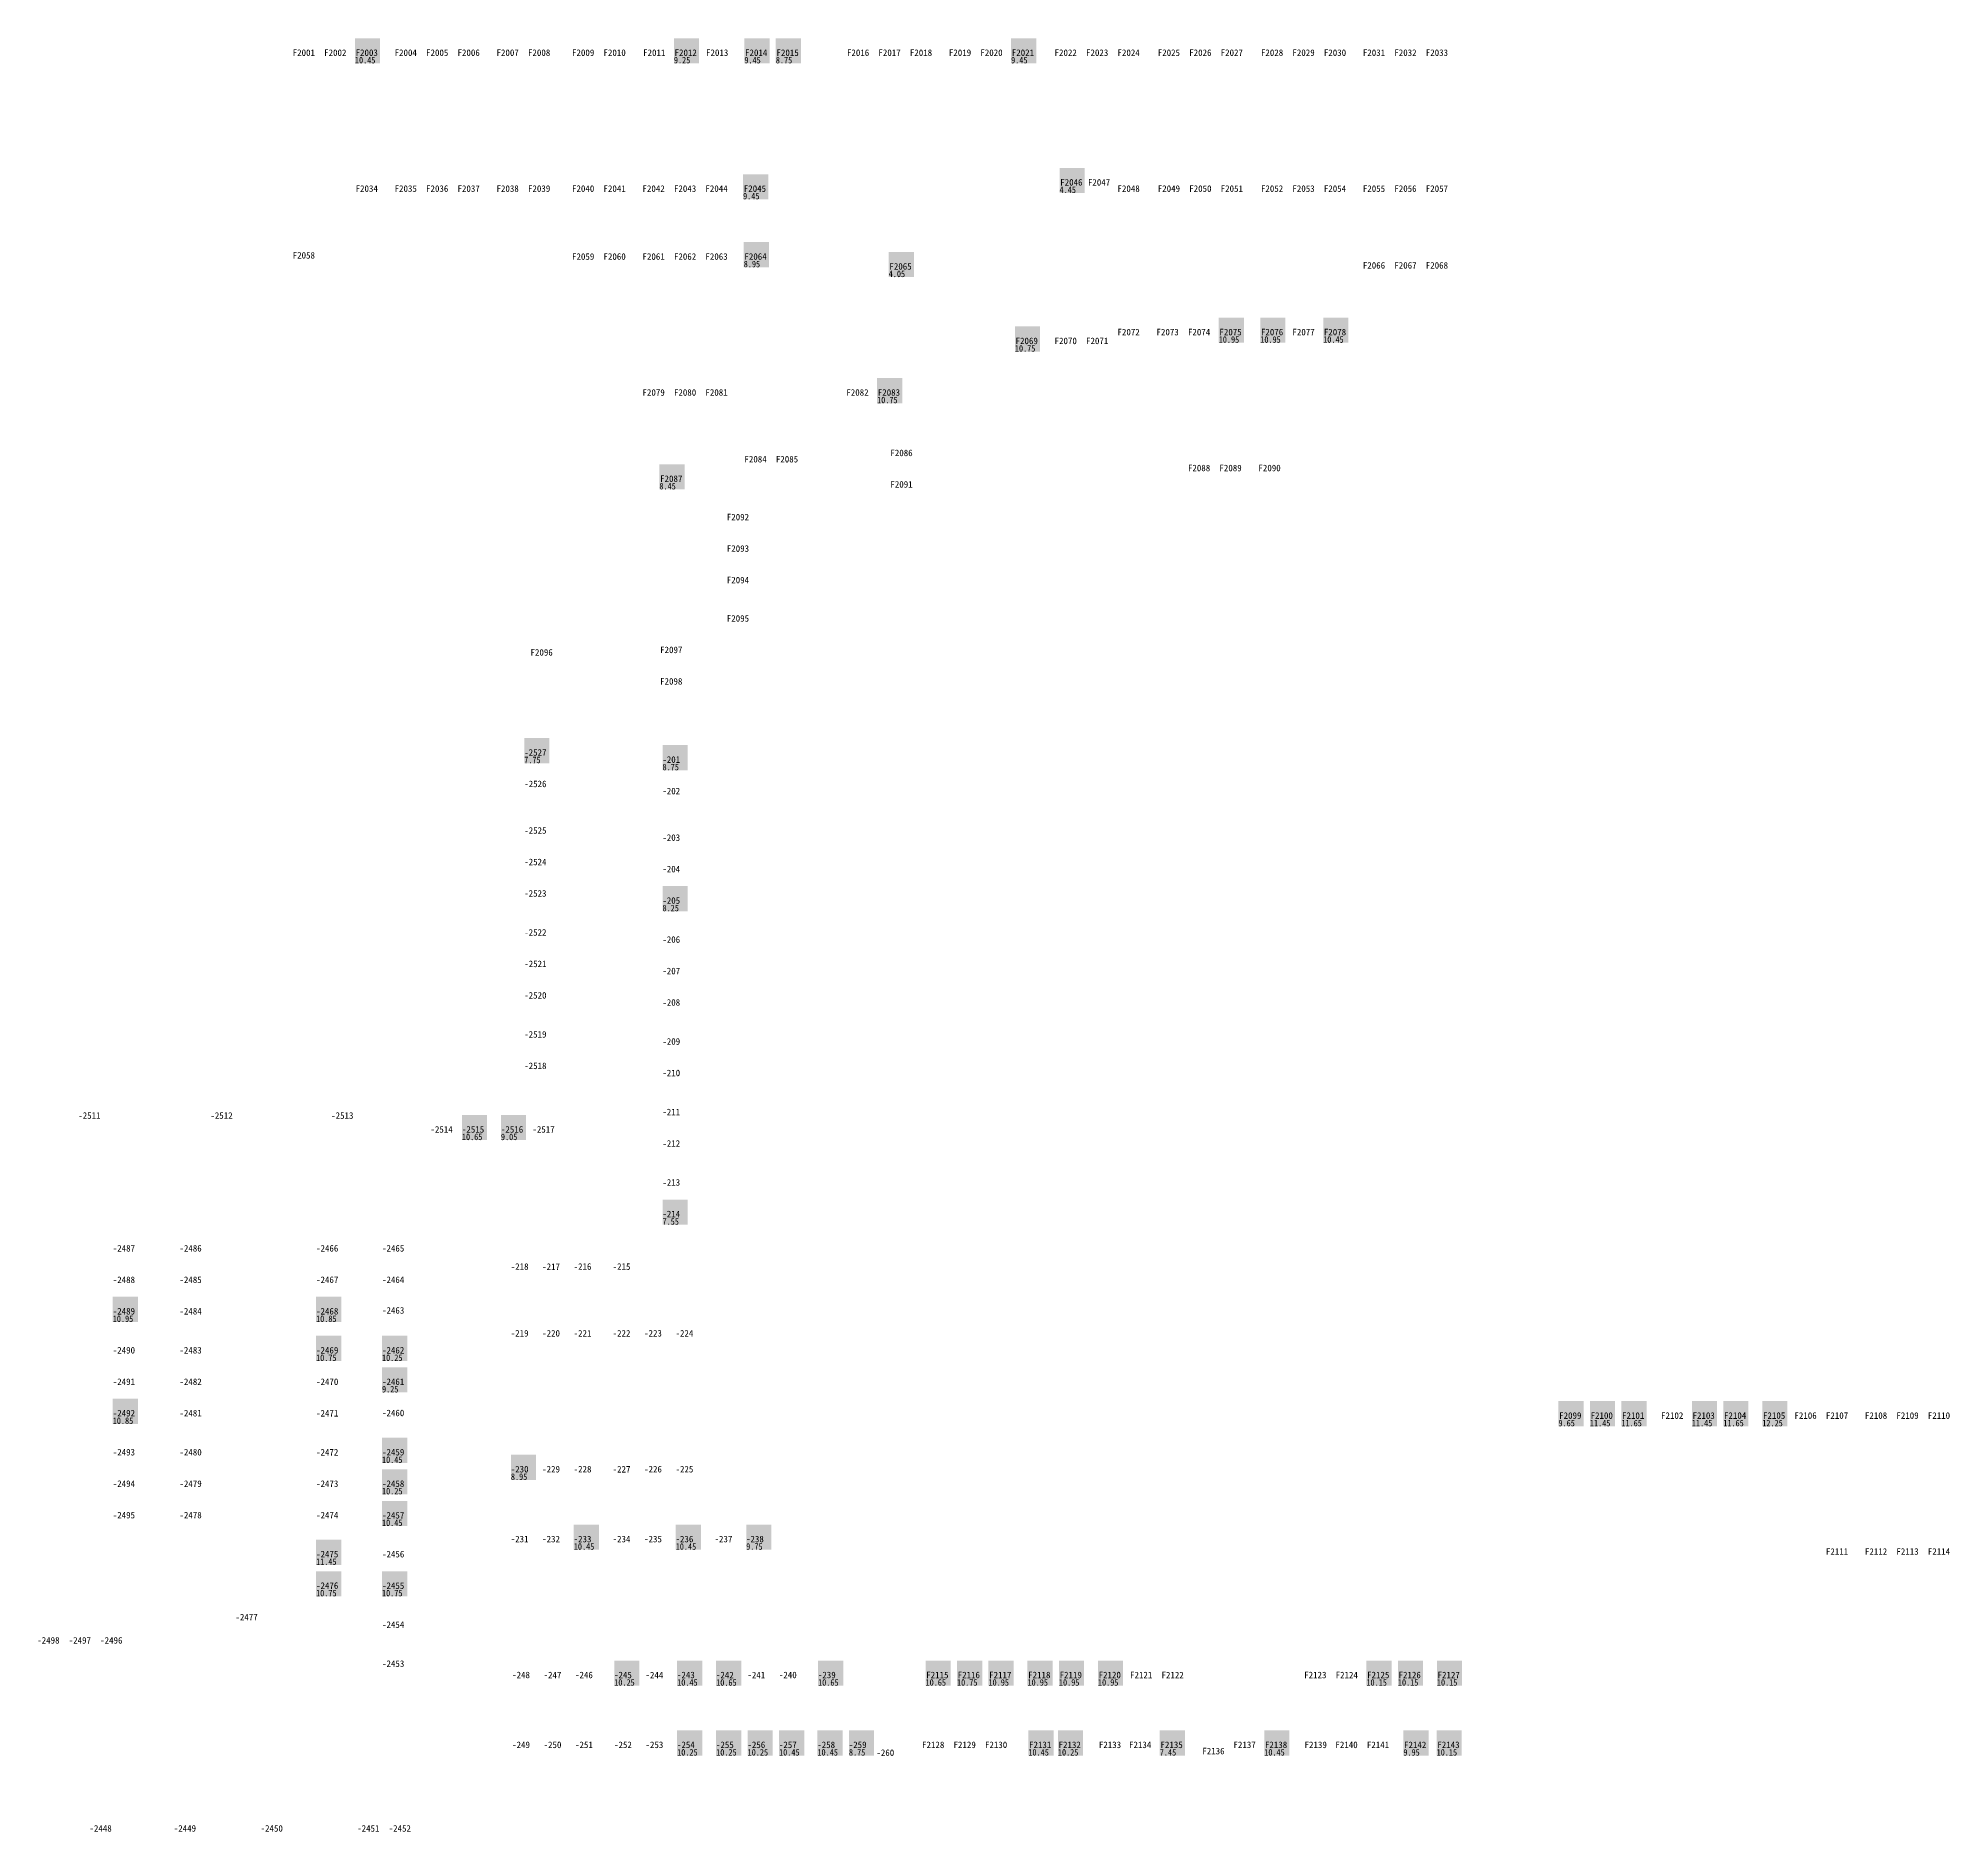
# Model space of a CAD drawing. Header units: millimetres. Extents: x -291287 to 173786, y -607295 to -295550.
# Drawn here: x 14091 to 166008, y -454454 to -311950 of the extents above; entities that cross this region are included whole.
import ezdxf
from ezdxf.enums import TextEntityAlignment as Align

# ---------------------------------------------------------------- set-up
doc = ezdxf.new("R2010")
doc.units = ezdxf.units.MM
doc.header["$LTSCALE"] = 100
for name, color, linetype in [('a_parking_number', 200, 'Continuous'), ('a_parking_price', 221, 'Continuous'), ('a_parking_sales_mark', 180, 'Continuous')]:
    doc.layers.add(name, color=color, linetype=linetype)
doc.styles.add('华文细黑', font='STXIHEI.TTF')
doc.styles.add('黑体', font='simhei.ttf', dxfattribs={"width": 0.8})

msp = doc.modelspace()

# ---------------------------------------------------------------- linework, layer by layer
at = {"layer": 'a_parking_sales_mark'}
for points in [[(39260, -313950), (41260, -313950), (39260, -311950), (41260, -311950)], [(64610, -313950), (66610, -313950), (64610, -311950), (66610, -311950)], [(70210, -313950), (72210, -313950), (70210, -311950), (72210, -311950)], [(72710, -313950), (74710, -313950), (72710, -311950), (74710, -311950)], [(91410, -313950), (93410, -313950), (91410, -311950), (93410, -311950)], [(70110, -324750), (72110, -324750), (70110, -322750), (72110, -322750)], [(95260, -324250), (97260, -324250), (95260, -322250), (97260, -322250)], [(70160, -330150), (72160, -330150), (70160, -328150), (72160, -328150)], [(81683, -330930), (83683, -330930), (81683, -328930), (83683, -328930)], [(107910, -336150), (109910, -336150), (107910, -334150), (109910, -334150)], [(111210, -336150), (113210, -336150), (111210, -334150), (113210, -334150)], [(116210, -336150), (118210, -336150), (116210, -334150), (118210, -334150)], [(91710, -336850), (93710, -336850), (91710, -334850), (93710, -334850)], [(80760, -340950), (82760, -340950), (80760, -338950), (82760, -338950)], [(63460, -347800), (65460, -347800), (63460, -345800), (65460, -345800)], [(52713, -369550), (54713, -369550), (52713, -367550), (54713, -367550)], [(63706, -370117), (65706, -370117), (63706, -368117), (65706, -368117)], [(63706, -381317), (65706, -381317), (63706, -379317), (65706, -379317)], [(47763, -399500), (49763, -399500), (47763, -397500), (49763, -397500)], [(50863, -399500), (52863, -399500), (50863, -397500), (52863, -397500)], [(63706, -406223), (65706, -406223), (63706, -404223), (65706, -404223)], [(20013, -413950), (22013, -413950), (20013, -411950), (22013, -411950)], [(36172, -413950), (38172, -413950), (36172, -411950), (38172, -411950)], [(36172, -417050), (38172, -417050), (36172, -415050), (38172, -415050)], [(41413, -417050), (43413, -417050), (41413, -415050), (43413, -415050)], [(41413, -419550), (43413, -419550), (41413, -417550), (43413, -417550)], [(20013, -422050), (22013, -422050), (20013, -420050), (22013, -420050)], [(134910, -422240), (136910, -422240), (134910, -420240), (136910, -420240)], [(137410, -422240), (139410, -422240), (137410, -420240), (139410, -420240)], [(139910, -422240), (141910, -422240), (139910, -420240), (141910, -420240)], [(145510, -422240), (147510, -422240), (145510, -420240), (147510, -420240)], [(148010, -422240), (150010, -422240), (148010, -420240), (150010, -420240)], [(151110, -422240), (153110, -422240), (151110, -420240), (153110, -420240)], [(41413, -425150), (43413, -425150), (41413, -423150), (43413, -423150)], [(51656, -426500), (53656, -426500), (51656, -424500), (53656, -424500)], [(41413, -427650), (43413, -427650), (41413, -425650), (43413, -425650)], [(41413, -430161), (43413, -430161), (41413, -428161), (43413, -428161)], [(36172, -433250), (38172, -433250), (36172, -431250), (38172, -431250)], [(56656, -432050), (58656, -432050), (56656, -430050), (58656, -430050)], [(64756, -432050), (66756, -432050), (64756, -430050), (66756, -430050)], [(70356, -432050), (72356, -432050), (70356, -430050), (72356, -430050)], [(36172, -435750), (38172, -435750), (36172, -433750), (38172, -433750)], [(41413, -435750), (43413, -435750), (41413, -433750), (43413, -433750)], [(59869, -442850), (61869, -442850), (59869, -440850), (61869, -440850)], [(64869, -442850), (66869, -442850), (64869, -440850), (66869, -440850)], [(67969, -442856), (69969, -442856), (67969, -440856), (69969, -440856)], [(76069, -442850), (78069, -442850), (76069, -440850), (78069, -440850)], [(84610, -442850), (86610, -442850), (84610, -440850), (86610, -440850)], [(87110, -442850), (89110, -442850), (87110, -440850), (89110, -440850)], [(89610, -442850), (91610, -442850), (89610, -440850), (91610, -440850)], [(92710, -442850), (94710, -442850), (92710, -440850), (94710, -440850)], [(95210, -442850), (97210, -442850), (95210, -440850), (97210, -440850)], [(98310, -442850), (100310, -442850), (98310, -440850), (100310, -440850)], [(119648, -442850), (121648, -442850), (119648, -440850), (121648, -440850)], [(122148, -442850), (124148, -442850), (122148, -440850), (124148, -440850)], [(125248, -442850), (127248, -442850), (125248, -440850), (127248, -440850)], [(64869, -448400), (66869, -448400), (64869, -446400), (66869, -446400)], [(67969, -448400), (69969, -448400), (67969, -446400), (69969, -446400)], [(70469, -448400), (72469, -448400), (70469, -446400), (72469, -446400)], [(72969, -448400), (74969, -448400), (72969, -446400), (74969, -446400)], [(76019, -448400), (78019, -448400), (76019, -446400), (78019, -446400)], [(78519, -448400), (80519, -448400), (78519, -446400), (80519, -446400)], [(92782, -448400), (94782, -448400), (92782, -446400), (94782, -446400)], [(95128, -448400), (97128, -448400), (95128, -446400), (97128, -446400)], [(103228, -448400), (105228, -448400), (103228, -446400), (105228, -446400)], [(111528, -448400), (113528, -448400), (111528, -446400), (113528, -446400)], [(122583, -448406), (124583, -448406), (122583, -446406), (124583, -446406)], [(125228, -448400), (127228, -448400), (125228, -446400), (127228, -446400)]]:
    msp.add_solid(points, dxfattribs=at)

# ---------------------------------------------------------------- texts
at = {"layer": 'a_parking_number', "style": '华文细黑'}
for s, p in [('F2001', (35200, -313100, 0)), ('F2002', (37700, -313100, 0)), ('F2003', (40200, -313100, 0)), ('F2004', (43300, -313100, 0)), ('F2005', (45800, -313100, 0)), ('F2006', (48300, -313100, 0)), ('F2007', (51400, -313100, 0)), ('F2008', (53900, -313100, 0)), ('F2009', (57400, -313100, 0)), ('F2010', (59900, -313100, 0)), ('F2011', (63050, -313100, 0)), ('F2012', (65550, -313100, 0)), ('F2013', (68050, -313100, 0)), ('F2014', (71150, -313100, 0)), ('F2015', (73650, -313100, 0)), ('F2016', (79250, -313100, 0)), ('F2017', (81750, -313100, 0)), ('F2018', (84250, -313100, 0)), ('F2019', (87350, -313100, 0)), ('F2020', (89850, -313100, 0)), ('F2021', (92350, -313100, 0)), ('F2022', (95750, -313100, 0)), ('F2023', (98250, -313100, 0)), ('F2024', (100750, -313100, 0)), ('F2025', (103950, -313100, 0)), ('F2026', (106450, -313100, 0)), ('F2027', (108950, -313100, 0)), ('F2028', (112150, -313100, 0)), ('F2029', (114650, -313100, 0)), ('F2030', (117150, -313100, 0)), ('F2031', (120250, -313100, 0)), ('F2032', (122750, -313100, 0)), ('F2033', (125250, -313100, 0)), ('F2046', (96200, -323400, 0)), ('F2047', (98400, -323400, 0)), ('F2034', (40200, -323900, 0)), ('F2035', (43300, -323900, 0)), ('F2036', (45800, -323900, 0)), ('F2037', (48300, -323900, 0)), ('F2038', (51400, -323900, 0)), ('F2039', (53900, -323900, 0)), ('F2040', (57400, -323900, 0)), ('F2041', (59900, -323900, 0)), ('F2042', (63000, -323900, 0)), ('F2043', (65500, -323900, 0)), ('F2044', (68000, -323900, 0)), ('F2045', (71050, -323900, 0)), ('F2048', (100750, -323900, 0)), ('F2049', (103950, -323900, 0)), ('F2050', (106450, -323900, 0)), ('F2051', (108950, -323900, 0)), ('F2052', (112150, -323900, 0)), ('F2053', (114650, -323900, 0)), ('F2054', (117150, -323900, 0)), ('F2055', (120250, -323900, 0)), ('F2056', (122750, -323900, 0)), ('F2057', (125250, -323900, 0)), ('F2058', (35200, -329200, 0)), ('F2059', (57400, -329300, 0)), ('F2060', (59900, -329300, 0)), ('F2061', (63000, -329300, 0)), ('F2062', (65500, -329300, 0)), ('F2063', (68000, -329300, 0)), ('F2064', (71100, -329300, 0)), ('F2065', (82623, -330080, 0)), ('F2066', (120250, -330000, 0)), ('F2067', (122750, -330000, 0)), ('F2068', (125250, -330000, 0)), ('F2069', (92650, -336000, 0)), ('F2070', (95750, -336000, 0)), ('F2071', (98250, -336000, 0)), ('F2072', (100750, -335300, 0)), ('F2073', (103850, -335300, 0)), ('F2074', (106350, -335300, 0)), ('F2075', (108850, -335300, 0)), ('F2076', (112150, -335300, 0)), ('F2077', (114650, -335300, 0)), ('F2078', (117150, -335300, 0)), ('F2079', (63000, -340100, 0)), ('F2080', (65500, -340100, 0)), ('F2081', (68000, -340100, 0)), ('F2082', (79200, -340100, 0)), ('F2083', (81700, -340100, 0)), ('F2086', (82700, -344900, 0)), ('F2084', (71100, -345400, 0)), ('F2085', (73600, -345400, 0)), ('F2088', (106350, -346100, 0)), ('F2089', (108850, -346100, 0)), ('F2090', (111950, -346100, 0)), ('F2087', (64400, -346950, 0)), ('F2091', (82700, -347400, 0)), ('F2092', (69700, -350000, 0)), ('F2093', (69700, -352500, 0)), ('F2094', (69700, -355000, 0)), ('F2095', (69700, -358050, 0)), ('F2096', (54100, -360750, 0)), ('F2097', (64400, -360550, 0)), ('F2098', (64400, -363050, 0)), ('-2527', (53600, -368700, 0)), ('-201', (64400, -369267)), ('-2526', (53600, -371200, 0)), ('-202', (64400, -371767)), ('-2525', (53600, -374900, 0)), ('-203', (64400, -375467)), ('-2524', (53600, -377400, 0)), ('-204', (64400, -377967)), ('-2523', (53600, -379900)), ('-205', (64400, -380467, 0)), ('-2522', (53600, -383000, 0)), ('-206', (64400, -383567)), ('-2521', (53600, -385500)), ('-207', (64400, -386067, 0)), ('-2520', (53600, -388000, 0)), ('-208', (64400, -388567, 0)), ('-2519', (53600, -391100, 0)), ('-209', (64400, -391667)), ('-2518', (53600, -393600)), ('-210', (64400, -394167, 0)), ('-2511', (18157, -397550)), ('-2512', (28657, -397550)), ('-2513', (38257, -397550)), ('-211', (64400, -397267)), ('-2514', (46150, -398650)), ('-2515', (48650, -398650, 0)), ('-2516', (51750, -398650, 0)), ('-2517', (54250, -398650, 0)), ('-212', (64400, -399767, 0)), ('-213', (64400, -402867)), ('-214', (64400, -405367)), ('-2487', (20900, -408100, 0)), ('-2486', (26200, -408100, 0)), ('-2466', (37058, -408100, 0)), ('-2465', (42300, -408100, 0)), ('-218', (52350, -409550)), ('-217', (54850, -409550)), ('-216', (57350, -409550, 0)), ('-215', (60450, -409550, 0)), ('-2488', (20900, -410600, 0)), ('-2485', (26200, -410600, 0)), ('-2467', (37058, -410600, 0)), ('-2464', (42300, -410600, 0)), ('-2489', (20900, -413100)), ('-2484', (26200, -413100)), ('-2468', (37058, -413100)), ('-2463', (42300, -413033, 0)), ('-219', (52350, -414850)), ('-220', (54850, -414850)), ('-221', (57350, -414850, 0)), ('-222', (60450, -414850)), ('-223', (62951, -414850, 0)), ('-224', (65450, -414850)), ('-2490', (20900, -416200, 0)), ('-2483', (26200, -416200, 0)), ('-2469', (37058, -416200, 0)), ('-2462', (42300, -416200, 0)), ('-2491', (20900, -418700, 0)), ('-2482', (26200, -418700, 0)), ('-2470', (37058, -418700, 0)), ('-2461', (42300, -418700, 0)), ('-2492', (20900, -421200)), ('-2481', (26200, -421200)), ('-2471', (37058, -421200)), ('-2460', (42300, -421182, 0)), ('F2099', (135850, -421390, 0)), ('F2100', (138350, -421390, 0)), ('F2101', (140850, -421390, 0)), ('F2102', (143950, -421390, 0)), ('F2103', (146450, -421390, 0)), ('F2104', (148950, -421390, 0)), ('F2105', (152050, -421390, 0)), ('F2106', (154550, -421390, 0)), ('F2107', (157050, -421390, 0)), ('F2108', (160150, -421390, 0)), ('F2109', (162650, -421390, 0)), ('F2110', (165150, -421390, 0)), ('-2493', (20900, -424300, 0)), ('-2480', (26200, -424300, 0)), ('-2472', (37058, -424300, 0)), ('-2459', (42300, -424300, 0)), ('-2494', (20900, -426800, 0)), ('-2479', (26200, -426800, 0)), ('-2473', (37058, -426800, 0)), ('-2458', (42300, -426800, 0)), ('-230', (52350, -425650, 0)), ('-229', (54850, -425650, 0)), ('-228', (57350, -425650)), ('-227', (60450, -425650, 0)), ('-226', (62950, -425650, 0)), ('-225', (65450, -425650)), ('-2495', (20900, -429300)), ('-2478', (26200, -429300)), ('-2474', (37058, -429300)), ('-2457', (42300, -429311, 0)), ('-231', (52350, -431200, 0)), ('-232', (54850, -431200, 0)), ('-233', (57350, -431200, 0)), ('-234', (60450, -431200, 0)), ('-235', (62950, -431200, 0)), ('-236', (65450, -431200, 0)), ('-237', (68550, -431200, 0)), ('-238', (71050, -431200, 0)), ('-2475', (37058, -432400, 0)), ('-2456', (42300, -432400, 0)), ('F2111', (157050, -432190, 0)), ('F2112', (160150, -432190, 0)), ('F2113', (162650, -432190, 0)), ('F2114', (165150, -432190, 0)), ('-2476', (37058, -434900, 0)), ('-2455', (42300, -434900, 0)), ('-2477', (30651, -437400)), ('-2498', (14900, -439250)), ('-2497', (17400, -439250)), ('-2496', (19900, -439250)), ('-2454', (42300, -438000, 0)), ('-2453', (42300, -441100, 0)), ('-248', (52463, -442000, 0)), ('-247', (54963, -442000, 0)), ('-246', (57463, -442000, 0)), ('-245', (60563, -442000, 0)), ('-244', (63063, -442000, 0)), ('-243', (65563, -442000, 0)), ('-242', (68663, -442000, 0)), ('-241', (71163, -442000, 0)), ('-240', (73663, -442000, 0)), ('-239', (76763, -442000, 0)), ('F2115', (85550, -442000, 0)), ('F2116', (88050, -442000, 0)), ('F2117', (90550, -442000, 0)), ('F2118', (93650, -442000, 0)), ('F2119', (96150, -442000, 0)), ('F2120', (99250, -442000, 0)), ('F2121', (101750, -442000, 0)), ('F2122', (104250, -442000, 0)), ('F2123', (115588, -442000, 0)), ('F2124', (118088, -442000, 0)), ('F2125', (120588, -442000, 0)), ('F2126', (123088, -442000, 0)), ('F2127', (126188, -442000, 0)), ('-249', (52463, -447550, 0)), ('-250', (54963, -447550, 0)), ('-251', (57463, -447550, 0)), ('-252', (60563, -447550, 0)), ('-253', (63063, -447550, 0)), ('-254', (65563, -447550, 0)), ('-255', (68663, -447550, 0)), ('-256', (71163, -447550, 0)), ('-257', (73663, -447550, 0)), ('-258', (76713, -447550, 0)), ('-259', (79213, -447550, 0)), ('-260', (81413, -448174, 0)), ('F2128', (85218, -447550, 0)), ('F2129', (87718, -447550, 0)), ('F2130', (90218, -447550, 0)), ('F2131', (93722, -447550, 0)), ('F2132', (96068, -447550, 0)), ('F2133', (99270, -447550, 0)), ('F2134', (101668, -447550, 0)), ('F2135', (104168, -447550, 0)), ('F2136', (107491, -448050, 0)), ('F2137', (109968, -447550, 0)), ('F2138', (112468, -447550, 0)), ('F2139', (115617, -447550, 0)), ('F2140', (118068, -447550, 0)), ('F2141', (120568, -447550, 0)), ('F2142', (123523, -447550, 0)), ('F2143', (126168, -447550, 0)), ('-2448', (19050, -454190, 0)), ('-2449', (25750, -454190, 0)), ('-2450', (32650, -454190, 0)), ('-2451', (40327, -454190, 0)), ('-2452', (42827, -454190, 0))]:
    msp.add_text(s, height=520, dxfattribs=at).set_placement(p, align=Align.MIDDLE)
at = {"layer": 'a_parking_price', "style": '黑体', "width": 0.8}
for s, p in [('10.45', (39260, -313950)), ('9.25', (64610, -313950)), ('9.45', (70210, -313950)), ('8.75', (72710, -313950)), ('9.45', (91410, -313950)), ('9.45', (70110, -324750)), ('4.45', (95260, -324250)), ('8.95', (70160, -330150)), ('4.05', (81683, -330930)), ('10.95', (107910, -336150)), ('10.95', (111210, -336150)), ('10.45', (116210, -336150)), ('10.75', (91710, -336850)), ('10.75', (80760, -340950)), ('8.45', (63460, -347800)), ('7.75', (52713, -369550)), ('8.75', (63706, -370117)), ('8.25', (63706, -381317)), ('10.65', (47763, -399500)), ('9.05', (50863, -399500)), ('7.55', (63706, -406223)), ('10.95', (20013, -413950)), ('10.85', (36172, -413950)), ('10.75', (36172, -417050)), ('10.25', (41413, -417050)), ('9.25', (41413, -419550)), ('10.85', (20013, -422050)), ('9.65', (134910, -422240)), ('11.45', (137410, -422240)), ('11.65', (139910, -422240)), ('11.45', (145510, -422240)), ('11.65', (148010, -422240)), ('12.25', (151110, -422240)), ('10.45', (41413, -425150)), ('8.95', (51656, -426500)), ('10.25', (41413, -427650)), ('10.45', (41413, -430161)), ('11.45', (36172, -433250)), ('10.45', (56656, -432050)), ('10.45', (64756, -432050)), ('9.75', (70356, -432050)), ('10.75', (36172, -435750)), ('10.75', (41413, -435750)), ('10.25', (59869, -442850)), ('10.45', (64869, -442850)), ('10.65', (67969, -442856)), ('10.65', (76069, -442850)), ('10.65', (84610, -442850)), ('10.75', (87110, -442850)), ('10.95', (89610, -442850)), ('10.95', (92710, -442850)), ('10.95', (95210, -442850)), ('10.95', (98310, -442850)), ('10.15', (119648, -442850)), ('10.15', (122148, -442850)), ('10.15', (125248, -442850)), ('10.25', (64869, -448400)), ('10.25', (67969, -448400)), ('10.25', (70469, -448400)), ('10.45', (72969, -448400)), ('10.45', (76019, -448400)), ('8.75', (78519, -448400)), ('10.45', (92782, -448400)), ('10.25', (95128, -448400)), ('7.45', (103228, -448400)), ('10.45', (111528, -448400)), ('9.95', (122583, -448406)), ('10.15', (125228, -448400))]:
    msp.add_text(s, height=520, dxfattribs=at).set_placement(p)

doc.saveas('drawing.dxf')
